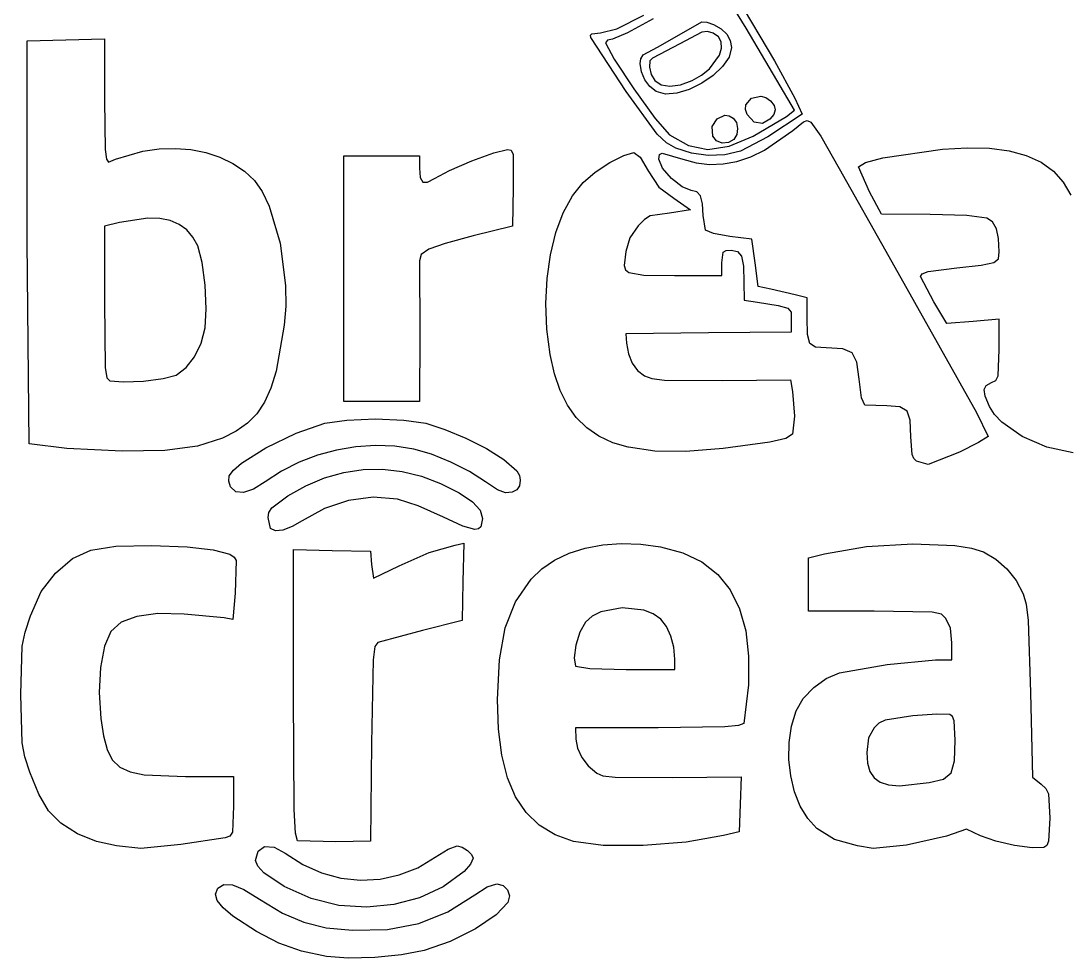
# Model space of a CAD drawing. Header units: millimetres. Extents: x 43 to 186, y 100 to 227.
# Drawn here: x 43.2 to 131.2, y 100 to 178.6 of the extents above; entities that cross this region are included whole.
import ezdxf

# ---------------------------------------------------------------- set-up
doc = ezdxf.new("R2010")
doc.units = ezdxf.units.MM
doc.layers.add('Layer_1', color=7, linetype='CONTINUOUS')

msp = doc.modelspace()

# ---------------------------------------------------------------- linework, layer by layer
at = {"layer": 'Layer_1', "color": 7}
for p, q in [((104.13857, 178.04757), (101.634593, 182.097827)), ((102.19703, 182.59193), (106.520465, 175.306591)), ((93.280552, 177.995335), (95.534845, 179.14353)), ((96.324444, 178.823399), (94.167621, 177.637504)), ((99.298185, 177.92252), (100.417612, 178.581199)), ((100.417612, 178.581199), (100.831562, 178.559645)), ((100.831562, 178.559645), (101.38675, 178.35334)), ((91.176045, 177.568398), (91.917515, 177.65069)), ((91.917515, 177.65069), (93.280552, 177.995335)), ((94.167621, 177.637504), (92.911585, 177.12193)), ((96.688715, 176.45191), (99.298185, 177.92252)), ((100.403557, 177.702106), (98.571145, 176.73825)), ((100.894722, 177.765765), (100.403557, 177.702106)), ((101.35689, 177.6322), (100.894722, 177.765765)), ((101.814427, 177.321049), (101.35689, 177.6322)), ((101.38675, 178.35334), (102.033053, 177.996628)), ((102.033053, 177.996628), (102.507553, 177.544367)), ((106.7153, 173.68194), (104.13857, 178.04757)), ((43.765225, 176.98924), (47.006375, 177.06354)), ((43.765225, 160.14393), (43.765225, 176.98924)), ((47.006375, 177.06354), (50.247525, 177.13784)), ((50.247525, 177.13784), (50.247525, 171.97033)), ((91.061452, 177.448831), (91.176045, 177.568398)), ((91.085845, 177.26214), (91.061452, 177.448831)), ((94.065585, 172.73114), (91.085845, 177.26214)), ((92.491148, 177.028797), (92.316275, 176.80545)), ((92.316275, 176.80545), (93.040165, 175.441103)), ((92.911585, 177.12193), (92.491148, 177.028797)), ((98.571145, 176.73825), (96.277405, 175.53408)), ((102.047923, 176.8869), (101.814427, 177.321049)), ((102.07272, 176.364595), (102.047923, 176.8869)), ((102.507553, 177.544367), (102.799865, 177.009918)), ((102.799865, 177.009918), (102.89961, 176.40664)), ((95.483046, 175.790641), (96.688715, 176.45191)), ((101.904163, 175.788975), (102.07272, 176.364595)), ((102.89961, 176.40664), (102.700752, 175.620058)), ((93.040165, 175.441103), (94.695773, 172.957641)), ((95.236065, 175.07439), (95.281038, 175.47855)), ((95.340168, 174.366144), (95.236065, 175.07439)), ((95.281038, 175.47855), (95.483046, 175.790641)), ((96.061269, 175.31092), (96.03267, 174.780871)), ((96.277405, 175.53408), (96.061269, 175.31092)), ((101.048358, 174.617152), (101.904163, 175.788975)), ((102.700752, 175.620058), (102.161376, 174.826408)), ((106.520465, 175.306591), (108.228706, 172.171906)), ((95.616365, 173.706419), (95.340168, 174.366144)), ((96.03267, 174.780871), (96.171666, 174.153076)), ((96.171666, 174.153076), (96.458315, 173.63668)), ((100.391797, 174.090632), (101.048358, 174.617152)), ((102.161376, 174.826408), (101.367275, 174.075745)), ((96.038078, 173.141844), (95.616365, 173.706419)), ((96.458315, 173.63668), (96.991639, 173.291043)), ((96.991639, 173.291043), (97.724391, 173.178212)), ((97.724391, 173.178212), (98.61034, 173.29799)), ((98.61034, 173.29799), (99.603255, 173.65018)), ((100.404245, 173.41812), (99.35808, 172.903586)), ((99.603255, 173.65016), (100.391797, 174.090632)), ((99.603255, 173.65018), (99.603255, 173.65016)), ((101.367275, 174.075745), (100.404245, 173.41812)), ((108.20276, 171.1684), (106.7153, 173.68194)), ((96.668566, 169.130638), (94.065585, 172.73114)), ((94.695773, 172.957641), (96.509004, 170.465421)), ((96.578725, 172.71905), (96.038078, 173.141844)), ((97.359525, 172.503998), (96.578725, 172.71905)), ((96.578725, 172.71905), (96.578725, 172.71905)), ((98.314575, 172.582194), (97.359525, 172.503998)), ((99.35808, 172.903586), (98.314575, 172.582194)), ((104.594853, 172.179056), (105.376954, 172.343027)), ((105.376954, 172.343027), (105.795932, 172.223541)), ((50.247525, 171.97033), (50.318081, 167.862709)), ((104.07354, 171.223224), (104.11487, 171.610043)), ((104.11487, 171.610043), (104.594853, 172.179056)), ((105.795932, 172.223541), (106.188, 171.9433)), ((106.188, 171.9433), (106.490773, 171.550157)), ((106.490773, 171.550157), (106.58088, 171.176452)), ((108.228706, 172.171906), (108.82709, 170.81081)), ((101.694845, 170.433771), (102.345247, 170.725001)), ((102.345247, 170.725001), (102.701118, 170.686537)), ((102.701118, 170.686537), (103.04461, 170.49645)), ((104.21018, 170.79464), (104.07354, 171.223224)), ((104.81481, 170.15407), (104.21018, 170.79464)), ((104.71929, 168.96694), (107.52463, 170.62058)), ((108.82709, 170.81081), (105.957558, 168.932098)), ((106.457522, 170.804274), (106.1199, 170.41571)), ((106.58088, 171.176452), (106.457522, 170.804274)), ((107.52463, 170.62058), (108.20276, 171.1684)), ((96.509004, 170.465421), (97.705765, 169.0748)), ((101.290361, 169.796178), (101.694845, 170.433771)), ((101.32875, 168.98564), (101.290361, 169.796178)), ((103.04461, 170.49645), (103.312743, 170.115078)), ((103.312743, 170.115078), (103.415824, 169.620358)), ((105.498582, 170.028667), (104.81479, 170.15407)), ((104.81479, 170.15407), (104.81481, 170.15407)), ((106.1199, 170.41571), (105.498582, 170.028667)), ((108.05396, 169.45687), (108.937858, 170.184663)), ((108.937858, 170.184663), (109.254466, 170.288161)), ((109.254466, 170.288161), (109.56585, 170.153797)), ((109.56585, 170.153797), (110.407952, 168.978706)), ((97.433693, 168.419423), (96.668566, 169.130638)), ((97.705765, 169.0748), (99.289809, 168.180052)), ((101.32879, 168.98564), (101.32875, 168.98564)), ((101.639702, 168.589996), (101.32879, 168.98564)), ((102.702014, 168.127574), (104.71929, 168.96694)), ((103.349973, 169.116528), (103.11131, 168.70783)), ((103.415824, 169.620358), (103.349973, 169.116528)), ((105.957558, 168.932098), (103.66377, 167.71838)), ((104.71929, 168.96694), (104.71929, 168.96694)), ((105.687253, 167.808362), (108.05396, 169.45687)), ((110.407952, 168.978706), (111.93418, 166.27382)), ((54.839163, 167.908057), (56.184693, 167.952733)), ((56.184693, 167.952733), (57.496178, 167.84785)), ((98.244265, 167.97557), (97.433693, 168.419423)), ((99.535051, 167.549329), (98.244265, 167.97557)), ((98.244265, 167.97557), (98.244265, 167.97557)), ((99.289809, 168.180052), (100.923706, 167.864794)), ((100.923706, 167.864794), (102.702014, 168.127574)), ((102.115346, 168.400136), (101.639702, 168.589996)), ((102.643343, 168.433576), (102.115346, 168.400136)), ((103.11131, 168.70783), (102.643343, 168.433576)), ((120.62627, 167.87274), (122.695722, 168.003037)), ((122.695722, 168.003037), (124.556735, 167.959086)), ((124.556735, 167.959086), (126.21006, 167.740617)), ((50.318081, 167.862709), (50.423637, 167.038787)), ((51.186795, 167.04684), (53.479315, 167.70867)), ((53.479315, 167.70867), (54.839163, 167.908057)), ((57.496178, 167.84785), (58.753894, 167.59856)), ((58.753894, 167.59856), (59.938115, 167.210016)), ((59.938115, 167.210016), (61.029115, 166.68737)), ((70.355855, 157.01319), (70.355855, 167.33194)), ((70.355855, 167.33194), (73.530855, 167.33194)), ((73.530855, 167.33194), (76.705855, 167.33194)), ((76.705855, 167.33194), (76.705855, 166.28923)), ((81.108149, 166.895207), (82.956497, 167.574932)), ((82.956497, 167.574932), (84.088985, 167.86111)), ((84.088985, 167.86111), (84.411852, 167.8002)), ((84.411852, 167.8002), (84.57336, 167.430376)), ((84.57336, 167.430376), (84.585355, 164.64144)), ((92.69982, 166.755126), (93.870498, 167.35906)), ((93.870498, 167.35906), (94.701125, 167.59653)), ((94.701125, 167.59653), (95.238766, 167.201925)), ((95.238766, 167.201925), (95.921285, 166.07517)), ((96.814185, 167.03618), (96.851873, 167.424643)), ((96.851873, 167.424643), (97.080816, 167.554456)), ((97.080816, 167.554456), (98.807735, 167.03918)), ((100.943416, 167.360833), (99.535051, 167.549329)), ((102.357082, 167.415407), (100.943416, 167.360833)), ((103.66377, 167.71838), (102.357082, 167.415407)), ((103.355737, 166.8555), (104.516948, 167.244937)), ((104.516948, 167.244937), (105.687253, 167.808362)), ((114.156236, 166.770365), (115.604659, 167.159751)), ((115.604659, 167.159751), (120.62627, 167.87274)), ((126.21006, 167.740617), (127.656451, 167.347361)), ((127.656451, 167.347361), (128.896663, 166.779048)), ((50.423637, 167.038787), (50.591475, 166.80281)), ((50.591475, 166.80281), (51.186795, 167.04684)), ((61.029115, 166.68737), (62.007171, 166.035774)), ((76.705855, 166.28923), (76.771267, 165.515817)), ((79.219081, 166.090155), (81.108149, 166.895207)), ((91.466224, 165.947442), (92.69982, 166.755126)), ((97.122897, 166.293538), (96.814185, 167.03618)), ((97.863761, 165.431856), (97.122897, 166.293538)), ((98.807735, 167.03918), (99.929618, 166.731892)), ((99.929618, 166.731892), (101.061776, 166.5989)), ((101.061776, 166.5989), (102.203914, 166.640129)), ((102.203914, 166.640129), (103.355737, 166.8555)), ((111.93418, 166.27382), (116.11951, 158.86549)), ((113.57068, 166.39151), (114.156236, 166.770365)), ((114.49964, 164.28927), (113.57068, 166.39151)), ((128.896663, 166.779048), (129.931447, 166.035408)), ((62.007171, 166.035774), (62.852555, 165.26038)), ((76.771267, 165.515817), (76.985169, 165.126561)), ((77.374059, 165.10333), (77.964435, 165.42799)), ((77.964435, 165.42799), (79.219081, 166.090155)), ((90.446845, 165.09872), (91.466224, 165.947442)), ((95.921285, 166.07517), (96.803964, 164.697165)), ((98.758873, 164.718662), (97.863761, 165.431856)), ((129.931447, 166.035408), (130.761559, 165.116172)), ((62.852555, 165.26038), (63.503839, 164.342584)), ((76.985169, 165.126561), (77.374059, 165.10333)), ((84.585355, 164.64144), (84.511055, 161.42176)), ((89.54133, 163.969194), (90.446845, 165.09872)), ((96.803964, 164.697165), (98.062115, 163.76007)), ((99.530325, 164.42148), (98.758873, 164.718662)), ((130.761559, 165.116172), (131.38775, 164.02107)), ((63.503839, 164.342584), (64.088169, 163.108042)), ((88.776291, 162.547087), (89.54133, 163.969194)), ((98.062115, 163.76007), (99.451175, 162.7987)), ((99.990481, 164.314236), (99.530325, 164.42148)), ((100.293027, 163.959106), (99.990481, 164.314236)), ((100.461341, 163.305996), (100.293027, 163.959106)), ((115.50763, 162.43718), (114.49964, 164.28927)), ((64.088169, 163.108042), (64.996492, 159.977791)), ((99.451175, 162.7987), (97.706435, 162.51943)), ((100.5188, 162.30481), (100.461341, 163.305996)), ((53.903454, 162.081246), (51.504295, 161.71553)), ((54.906994, 162.052581), (53.903454, 162.081246)), ((55.783812, 161.881717), (54.906994, 162.052581)), ((56.53689, 161.56777), (55.783812, 161.881717)), ((88.161209, 160.881736), (88.776291, 162.547087)), ((95.602505, 161.976868), (95.080685, 161.45607)), ((96.089712, 162.277332), (95.602505, 161.976868)), ((97.706435, 162.51943), (96.089712, 162.277332)), ((100.72141, 161.0724), (100.5188, 162.30481)), ((119.58852, 162.41138), (115.50763, 162.43718)), ((122.673444, 162.309683), (119.58852, 162.41138)), ((124.35979, 162.10135), (122.673444, 162.309683)), ((124.825059, 161.769911), (124.35979, 162.10135)), ((51.504295, 161.71553), (50.247525, 161.41107)), ((50.247525, 161.41107), (50.247525, 154.9982)), ((57.169204, 161.109852), (56.53689, 161.56777)), ((57.683736, 160.507078), (57.169204, 161.109852)), ((84.511055, 161.42176), (81.203755, 160.5946)), ((95.080685, 161.45607), (94.374591, 160.441461)), ((101.402975, 160.790585), (100.72141, 161.0724)), ((125.14509, 161.202929), (124.825059, 161.769911)), ((125.329821, 160.372904), (125.14509, 161.202929)), ((43.929925, 143.13409), (43.765225, 160.14393)), ((58.083465, 159.75856), (57.683736, 160.507078)), ((81.203755, 160.5946), (78.858976, 159.973047)), ((87.705565, 159.022475), (88.161209, 160.881736)), ((94.374591, 160.441461), (94.026585, 159.2912)), ((102.76788, 160.54324), (101.402975, 160.790585)), ((104.6194, 160.32044), (102.76788, 160.54324)), ((104.88705, 158.33606), (104.6194, 160.32044)), ((125.38919, 159.25234), (125.329821, 160.372904)), ((58.455373, 158.362727), (58.083465, 159.75856)), ((64.996492, 159.977791), (65.45857, 156.44777)), ((77.484029, 159.49093), (76.84765, 159.041093)), ((78.858976, 159.973047), (77.484029, 159.49093)), ((94.026585, 159.2912), (93.906767, 158.111173)), ((102.10586, 158.33611), (102.219671, 159.236536)), ((102.219671, 159.236536), (102.44846, 159.368299)), ((102.44846, 159.368299), (102.86875, 159.39444)), ((102.86875, 159.39444), (103.417383, 159.289748)), ((103.417383, 159.289748), (103.747086, 158.891201)), ((125.329964, 158.688677), (125.38919, 159.25234)), ((58.709661, 156.462389), (58.455373, 158.362727)), ((76.84765, 159.041093), (76.718575, 158.51638)), ((76.718575, 158.51638), (76.735075, 152.31684)), ((87.41884, 157.018641), (87.705565, 159.022475)), ((102.10586, 157.27778), (102.10586, 158.33611)), ((103.747086, 158.891201), (103.909016, 158.072094)), ((105.15469, 156.35169), (104.88705, 158.33606)), ((116.11951, 158.86549), (120.42886, 151.19257)), ((123.87206, 158.149144), (124.933597, 158.361409)), ((124.933597, 158.361409), (125.329964, 158.688677)), ((93.906767, 158.111173), (94.00622, 157.752652)), ((94.00622, 157.752652), (94.279636, 157.515219)), ((94.279636, 157.515219), (95.551532, 157.3039)), ((103.909016, 158.072094), (103.95433, 156.70572)), ((118.77461, 157.20651), (118.919905, 157.425092)), ((118.919905, 157.425092), (119.415622, 157.60438)), ((119.415622, 157.60438), (121.81732, 157.93049)), ((121.81732, 157.93049), (123.87206, 158.149144)), ((70.355775, 146.69444), (70.355855, 157.01319)), ((87.310514, 154.919568), (87.41884, 157.018641)), ((95.551532, 157.3039), (98.128795, 157.27778)), ((98.128795, 157.27778), (102.10586, 157.27778)), ((103.95433, 156.70572), (103.95833, 155.20762)), ((119.88284, 155.07853), (118.77461, 157.20651)), ((58.807089, 154.489666), (58.709661, 156.462389)), ((65.45857, 156.44777), (65.485092, 154.713515)), ((106.20996, 156.11787), (105.15469, 156.35169)), ((108.25742, 155.64465), (106.20996, 156.11787)), ((109.24961, 155.40525), (108.25742, 155.64465)), ((50.247525, 154.9982), (50.319877, 149.565758)), ((87.390069, 152.774593), (87.310514, 154.919568)), ((103.95833, 155.20762), (105.08281, 155.0346)), ((105.08281, 155.0346), (106.812933, 154.762535)), ((106.812933, 154.762535), (107.647795, 154.536969)), ((109.24961, 153.71729), (109.24961, 155.40525)), ((120.99107, 153.24435), (119.88284, 155.07853)), ((58.708415, 152.87668), (58.807089, 154.489666)), ((65.485092, 154.713515), (65.355445, 153.09612)), ((107.647795, 154.536969), (107.911232, 154.188708)), ((107.911232, 154.188708), (107.92708, 153.54856)), ((65.355445, 153.09612), (64.657248, 149.240898)), ((107.92708, 153.54856), (107.92708, 152.52406)), ((109.287008, 152.316392), (109.24961, 153.71729)), ((123.19013, 153.42279), (120.99107, 153.24435)), ((125.38919, 153.60122), (123.19013, 153.42279)), ((125.38919, 151.06732), (125.38919, 153.60122)), ((58.372205, 151.591801), (58.708415, 152.87668)), ((76.735075, 152.31684), (76.705775, 146.69444)), ((87.666985, 150.63305), (87.390069, 152.774593)), ((100.98177, 152.45356), (94.036445, 152.38306)), ((94.036445, 152.38306), (94.094045, 151.5986)), ((107.92708, 152.52406), (100.98177, 152.45356)), ((109.482552, 151.560249), (109.287008, 152.316392)), ((57.827349, 150.456734), (58.372205, 151.591801)), ((94.094045, 151.5986), (94.245493, 150.696668)), ((109.961271, 151.251381), (109.482552, 151.560249)), ((110.84819, 151.19231), (109.961271, 151.251381)), ((57.117079, 149.542075), (57.827349, 150.456734)), ((88.029637, 149.029819), (87.666985, 150.63305)), ((94.245493, 150.696668), (94.552191, 149.92937)), ((112.24094, 151.12442), (110.84819, 151.19231)), ((113.030896, 150.792251), (112.24094, 151.12442)), ((113.420872, 150.003057), (113.030896, 150.792251)), ((120.42886, 151.19257), (123.48689, 145.78057)), ((125.299214, 148.843904), (125.38919, 151.06732)), ((50.319877, 149.565758), (50.459146, 148.697688)), ((56.284625, 148.91842), (57.117079, 149.542075)), ((94.552191, 149.92937), (95.005074, 149.31325)), ((113.61368, 148.56409), (113.420872, 150.003057)), ((50.459146, 148.697688), (50.710545, 148.44754)), ((53.539307, 148.413745), (55.192897, 148.621628)), ((55.192897, 148.621628), (56.284625, 148.91842)), ((56.284625, 148.91842), (56.284625, 148.91842)), ((64.657248, 149.240898), (64.223936, 147.80444)), ((88.513951, 147.618379), (88.029637, 149.029819)), ((95.005074, 149.31325), (95.595075, 148.86485)), ((95.595075, 148.86485), (96.220852, 148.631595)), ((96.220852, 148.631595), (97.274171, 148.503064)), ((125.101931, 148.474284), (125.299214, 148.843904)), ((50.710545, 148.44754), (51.864857, 148.340479)), ((51.864857, 148.340479), (53.539307, 148.413745)), ((64.223936, 147.80444), (63.69962, 146.63174)), ((97.274171, 148.503064), (102.13924, 148.47145)), ((102.13924, 148.47145), (107.86077, 148.52855)), ((107.86077, 148.52855), (108.02331, 147.54537)), ((113.833909, 147.006241), (113.61368, 148.56409)), ((124.110012, 147.703056), (124.280204, 148.043419)), ((124.280204, 148.043419), (124.72773, 148.28194)), ((124.72773, 148.28194), (125.101931, 148.474284)), ((89.124709, 146.393078), (88.513951, 147.618379)), ((108.02331, 147.54537), (108.182876, 145.478141)), ((114.10579, 146.3997), (113.833909, 147.006241)), ((124.208362, 147.151713), (124.110012, 147.703056)), ((124.56646, 146.28025), (124.208362, 147.151713)), ((63.69962, 146.63174), (63.058154, 145.67504)), ((73.530775, 146.69444), (70.355775, 146.69444)), ((76.705775, 146.69444), (73.530775, 146.69444)), ((89.866695, 145.34826), (89.124709, 146.393078)), ((115.93994, 146.3336), (114.10579, 146.3997)), ((117.046569, 146.239227), (115.93994, 146.3336)), ((117.657896, 145.898074), (117.046569, 146.239227)), ((124.982737, 145.611081), (124.56646, 146.28025)), ((63.058154, 145.67504), (62.273392, 144.886582)), ((68.768355, 144.87062), (70.612166, 145.124164)), ((70.612166, 145.124164), (73.001685, 145.22962)), ((73.001685, 145.22962), (75.391205, 145.124164)), ((75.391205, 145.124164), (77.235025, 144.87062)), ((90.744691, 144.478273), (89.866695, 145.34826)), ((108.182876, 145.478141), (108.03891, 143.95836)), ((117.919463, 145.124041), (117.657896, 145.898074)), ((117.97681, 143.73103), (117.919463, 145.124041)), ((123.48689, 145.78057), (124.4476, 143.75907)), ((125.600183, 144.955958), (124.982737, 145.611081)), ((61.319188, 144.218608), (60.169395, 143.62336)), ((62.273392, 144.886582), (61.319188, 144.218608)), ((66.337579, 144.033762), (68.768355, 144.87062)), ((77.235025, 144.87062), (78.846933, 144.361508)), ((78.846933, 144.361508), (80.609102, 143.621624)), ((91.763481, 143.777463), (90.744691, 144.478273)), ((127.301261, 143.763842), (125.600183, 144.955958)), ((60.169395, 143.62336), (58.066181, 142.938336)), ((63.811376, 142.812601), (66.337579, 144.033762)), ((80.609102, 143.621624), (82.321341, 142.744158)), ((92.927848, 143.240177), (91.763481, 143.777463)), ((107.46681, 143.591174), (106.12068, 143.28116)), ((108.03891, 143.95836), (107.46681, 143.591174)), ((118.0738, 142.262614), (117.97681, 143.73103)), ((124.4476, 143.75907), (123.644219, 143.243687)), ((129.395049, 142.855891), (127.301261, 143.763842)), ((47.104925, 142.75312), (43.929925, 143.13409)), ((51.748473, 142.517519), (47.104925, 142.75315)), ((47.104925, 142.75315), (47.104925, 142.75312)), ((55.330716, 142.574485), (51.748473, 142.517519)), ((58.066181, 142.938336), (55.330716, 142.574485)), ((61.753295, 141.516577), (63.811376, 142.812601)), ((69.735827, 142.620001), (68.135997, 142.184362)), ((71.367469, 142.893654), (69.735827, 142.620001)), ((73.008576, 143.000416), (71.367469, 142.893654)), ((74.636806, 142.935383), (73.008576, 143.000416)), ((76.229815, 142.69365), (74.636806, 142.935383)), ((77.718592, 142.266857), (76.229815, 142.69365)), ((82.321341, 142.744158), (83.783455, 141.8223)), ((94.242575, 142.86076), (92.927848, 143.240177)), ((94.242985, 142.86079), (94.242575, 142.86076)), ((96.47163, 142.538915), (94.242985, 142.86079)), ((99.061235, 142.496981), (96.47163, 142.538915)), ((102.211139, 142.742045), (99.061235, 142.496981)), ((106.12068, 143.28116), (102.211139, 142.742045)), ((122.048739, 142.451059), (119.42619, 141.41103)), ((123.644219, 143.243687), (122.048739, 142.451059)), ((131.6069, 142.38409), (129.395049, 142.855891)), ((66.59032, 141.591641), (65.121141, 140.846742)), ((68.135997, 142.184362), (66.59032, 141.591641)), ((79.329747, 141.617551), (77.718592, 142.266857)), ((80.896627, 140.821525), (79.329747, 141.617551)), ((83.783455, 141.8223), (84.893156, 140.875804)), ((118.216384, 141.900173), (118.0738, 142.262614)), ((118.44388, 141.68855), (118.216384, 141.900173)), ((119.42619, 141.41103), (118.44388, 141.68876)), ((118.44388, 141.68876), (118.44388, 141.68855)), ((60.726885, 140.45513), (61.075909, 140.937192)), ((61.075909, 140.937192), (61.753295, 141.516577)), ((65.121141, 140.846742), (63.750805, 139.95457)), ((68.737303, 140.288339), (70.343425, 140.736778)), ((70.343425, 140.736778), (71.971905, 140.975621)), ((71.971905, 140.975621), (73.610673, 141.003882)), ((73.610673, 141.003882), (75.247659, 140.820573)), ((75.247659, 140.820573), (76.870793, 140.424708)), ((82.252575, 139.95457), (80.896627, 140.821525)), ((84.893156, 140.875804), (85.11117, 140.492197)), ((60.694967, 140.013213), (60.726885, 140.45513)), ((60.841115, 139.53153), (60.694967, 140.013213)), ((63.750805, 139.95457), (62.754692, 139.33886)), ((67.16561, 139.63129), (68.737303, 140.288339)), ((76.870793, 140.424708), (78.468005, 139.8153)), ((78.468005, 139.8153), (80.051023, 139.018119)), ((83.269497, 139.295611), (82.252575, 139.95457)), ((85.172525, 140.08335), (85.097855, 139.611075)), ((85.11117, 140.492197), (85.172525, 140.08335)), ((61.271139, 139.123164), (60.841115, 139.53153)), ((60.841115, 139.53153), (60.841115, 139.53153)), ((61.918567, 139.060333), (61.271139, 139.123164)), ((62.754692, 139.33886), (61.918567, 139.060333)), ((65.640415, 138.76662), (67.16561, 139.63129)), ((80.051023, 139.018119), (81.149681, 138.275133)), ((83.929555, 139.02153), (83.269497, 139.295611)), ((84.482401, 139.085318), (83.929555, 139.02153)), ((84.869824, 139.280115), (84.482401, 139.085318)), ((85.097855, 139.611075), (84.869824, 139.280115)), ((64.30763, 137.765733), (65.640415, 138.76662)), ((70.744591, 138.391041), (68.72551, 137.725996)), ((72.815746, 138.65711), (70.744591, 138.391041)), ((74.853775, 138.50481), (72.815746, 138.65711)), ((76.590955, 137.952144), (74.853775, 138.50481)), ((81.149681, 138.275133), (81.789881, 137.564693)), ((64.005855, 136.95473), (64.067941, 137.380918)), ((64.067941, 137.380918), (64.30763, 137.765733)), ((68.72551, 137.725996), (66.843705, 136.68137)), ((78.724105, 137.00065), (76.590955, 137.952144)), ((81.789881, 137.564693), (81.997525, 136.86515)), ((64.182245, 136.02292), (64.005855, 136.95473)), ((66.843705, 136.68137), (66.004091, 136.19147)), ((80.345682, 136.237603), (78.724105, 137.00065)), ((81.997525, 136.86515), (81.856088, 136.17508)), ((64.607651, 135.845987), (64.182245, 136.02292)), ((64.182245, 136.02292), (64.182245, 136.02292)), ((65.236836, 135.90759), (64.607651, 135.845987)), ((66.004091, 136.19147), (65.236836, 135.90759)), ((81.347575, 135.964155), (80.345682, 136.237603)), ((81.65561, 136.009398), (81.347575, 135.964155)), ((81.856088, 136.17508), (81.65561, 136.009398)), ((49.107808, 134.225036), (51.194635, 134.554985)), ((51.194635, 134.554985), (54.216275, 134.6116)), ((54.216275, 134.6116), (57.194548, 134.50128)), ((77.532263, 134.009496), (79.690655, 134.63922)), ((79.690655, 134.63922), (80.426465, 134.80237)), ((80.426465, 134.80237), (80.352065, 131.55542)), ((90.623206, 134.386633), (92.092266, 134.662591)), ((92.092266, 134.662591), (93.651171, 134.776974)), ((93.651171, 134.776974), (95.278641, 134.724451)), ((95.278641, 134.724451), (96.953395, 134.49969)), ((114.229938, 134.511507), (118.126587, 134.749713)), ((118.126587, 134.749713), (121.652718, 134.606727)), ((121.652718, 134.606727), (123.044948, 134.389312)), ((47.557797, 133.507076), (49.107808, 134.225036)), ((57.194548, 134.50128), (59.391913, 134.251556)), ((59.391913, 134.251556), (60.777098, 133.86796)), ((60.777098, 133.86796), (61.155352, 133.627687)), ((66.122525, 122.11814), (66.122525, 134.27532)), ((66.122525, 134.27532), (69.363665, 134.20102)), ((69.363665, 134.20102), (72.604815, 134.12672)), ((72.604815, 134.12672), (72.686215, 133.00224)), ((75.011605, 132.89654), (77.532263, 134.009496)), ((88.039746, 133.371312), (89.265273, 133.954429)), ((89.265273, 133.954429), (90.623206, 134.386633)), ((96.953395, 134.49969), (98.823327, 133.995694)), ((98.823327, 133.995694), (100.420188, 133.224643)), ((109.3819, 133.56254), (110.70482, 133.90163)), ((110.70482, 133.90163), (114.229938, 134.511507)), ((123.044948, 134.389312), (124.06628, 134.07303)), ((124.06628, 134.07303), (125.112861, 133.462851)), ((46.146605, 132.28643), (47.557797, 133.507076)), ((61.155352, 133.627687), (61.318835, 133.35602)), ((61.318835, 133.35602), (61.229335, 130.61618)), ((72.686215, 133.00224), (72.844005, 131.87776)), ((72.844005, 131.87776), (75.011605, 132.89654)), ((86.967906, 132.642612), (88.039746, 133.371312)), ((100.420188, 133.224643), (101.744945, 132.185009)), ((109.3819, 131.33087), (109.3819, 133.56254)), ((125.112861, 133.462851), (126.034672, 132.652686)), ((44.927768, 130.753111), (46.146605, 132.28643)), ((86.071035, 131.77366), (86.967906, 132.642612)), ((101.744945, 132.185009), (102.798569, 130.875266)), ((126.034672, 132.652686), (126.80291, 131.673038)), ((80.352065, 131.55542), (80.277765, 128.30846)), ((84.774786, 129.890355), (86.071035, 131.77366)), ((109.3819, 129.0992), (109.3819, 131.33087)), ((126.80291, 131.673038), (127.38877, 130.55441)), ((44.031385, 128.69114), (44.927768, 130.753111)), ((61.229335, 130.61618), (61.043265, 128.38248)), ((102.798569, 130.875266), (103.58203, 129.293889)), ((127.38877, 130.55441), (127.647917, 129.684425)), ((83.904811, 127.692669), (84.774786, 129.890355)), ((93.719719, 129.369823), (91.944946, 129.030283)), ((95.535695, 129.169815), (93.719719, 129.369823)), ((103.58203, 129.293889), (104.096298, 127.439352)), ((127.647917, 129.684425), (127.817314, 128.309191)), ((43.590148, 127.344536), (44.031385, 128.69114)), ((52.96428, 128.661653), (51.652997, 128.164303)), ((54.729958, 128.891083), (52.96428, 128.661653)), ((56.956995, 128.85424), (54.729958, 128.891083)), ((60.317525, 128.52763), (56.956995, 128.85424)), ((61.043265, 128.38248), (60.317525, 128.52763)), ((91.204517, 128.663294), (90.632195, 128.16755)), ((91.944946, 129.030283), (91.204517, 128.663294)), ((96.327628, 128.862372), (95.535695, 129.169815)), ((96.972055, 128.41391), (96.327628, 128.862372)), ((97.446198, 127.805745), (96.972055, 128.41391)), ((114.89354, 129.0992), (109.3819, 129.0992)), ((119.766404, 129.019469), (114.89354, 129.0992)), ((120.529246, 128.833828), (119.766404, 129.019469)), ((120.91281, 128.47458), (120.529246, 128.833828)), ((121.301771, 127.662643), (120.91281, 128.47458)), ((51.652997, 128.164303), (50.789145, 127.39739)), ((80.277765, 128.30846), (76.970475, 127.48246)), ((83.414909, 125.01483), (83.904811, 127.692669)), ((90.632195, 128.16755), (90.180325, 127.346153)), ((97.813194, 127.001729), (97.446198, 127.805745)), ((121.42044, 126.42406), (121.301771, 127.662643)), ((127.817314, 128.309191), (128.02319, 122.26061)), ((43.353851, 126.151359), (43.590148, 127.344536)), ((50.789145, 127.39739), (50.25197, 126.161594)), ((76.970475, 127.48246), (73.203885, 126.46212)), ((90.180325, 127.346153), (89.842032, 126.245859)), ((98.050512, 126.066453), (97.813194, 127.001729)), ((104.096298, 127.439352), (104.342341, 125.310127)), ((43.239875, 122.0882), (43.353851, 126.151359)), ((50.25197, 126.161594), (49.912858, 124.373771)), ((72.953074, 126.128436), (72.805824, 125.002565)), ((73.203885, 126.46212), (72.953074, 126.128436)), ((89.842032, 126.245859), (89.689572, 125.18487)), ((98.135625, 125.06451), (98.050512, 126.066453)), ((121.42044, 124.99816), (121.42044, 126.42406)), ((72.805824, 125.002565), (72.674725, 118.0264)), ((83.258875, 121.69107), (83.414909, 125.01483)), ((89.689572, 125.18487), (89.795195, 124.48139)), ((98.137105, 124.20461), (98.135625, 125.06451)), ((104.342341, 125.310127), (104.32113, 122.90469)), ((115.975575, 124.617483), (120.03138, 124.99616)), ((120.03138, 124.99616), (121.42044, 124.99816)), ((49.912858, 124.373771), (49.799468, 122.271723)), ((89.795195, 124.48139), (91.004276, 124.278009)), ((91.004276, 124.278009), (94.051675, 124.20461)), ((94.051675, 124.20461), (98.137105, 124.20461)), ((111.97584, 123.92013), (115.975575, 124.617483)), ((109.813494, 122.689634), (110.865764, 123.446119)), ((110.865764, 123.446119), (111.97584, 123.92013)), ((49.799468, 122.271723), (49.939465, 120.09325)), ((104.32113, 122.90469), (103.92824, 119.65984)), ((108.933706, 121.751272), (109.813494, 122.689634)), ((128.02319, 122.26061), (128.16732, 115.15744)), ((43.34777, 118.05267), (43.239875, 122.0882)), ((66.191219, 112.45768), (66.122525, 122.11814)), ((83.34785, 119.184378), (83.258875, 121.69107)), ((108.34108, 120.73163), (108.933706, 121.751272)), ((107.94456, 119.435445), (108.34108, 120.73163)), ((49.939465, 120.09325), (50.16918, 118.628415)), ((103.92824, 119.65984), (103.506452, 119.488746)), ((115.272873, 119.687714), (114.87257, 119.3116)), ((115.816304, 119.937451), (115.272873, 119.687714)), ((118.13022, 120.29976), (115.816304, 119.937451)), ((120.141257, 120.458029), (118.13022, 120.29976)), ((121.23851, 120.42381), (120.141257, 120.458029)), ((121.461765, 120.255815), (121.23851, 120.42381)), ((121.598202, 119.901624), (121.461765, 120.255815)), ((121.68503, 118.27702), (121.598202, 119.901624)), ((83.62585, 116.992604), (83.34785, 119.184378)), ((96.756945, 119.30982), (89.802725, 119.30982)), ((89.802725, 119.30982), (89.830825, 118.34165)), ((102.334197, 119.38136), (96.756945, 119.30982)), ((103.506452, 119.488746), (102.334197, 119.38136)), ((107.740907, 118.058198), (107.94456, 119.435445)), ((114.87257, 119.3116), (114.404162, 118.469721)), ((43.568448, 116.866091), (43.34777, 118.05267)), ((50.16918, 118.628415), (50.473213, 117.486058)), ((72.674725, 118.0264), (72.604825, 109.78505)), ((89.830825, 118.34165), (89.971051, 117.5799)), ((107.721439, 116.649138), (107.740907, 118.058198)), ((114.404162, 118.469721), (114.27669, 117.22897)), ((121.628108, 116.524494), (121.68503, 118.27702)), ((50.473213, 117.486058), (50.908676, 116.626985)), ((84.099577, 115.103209), (83.62585, 116.992604)), ((89.971051, 117.5799), (90.330387, 116.821954)), ((114.27669, 117.22897), (114.338047, 116.34312)), ((43.974605, 115.57474), (43.568448, 116.866091)), ((50.908676, 116.626985), (51.532683, 116.012)), ((90.330387, 116.821954), (90.881848, 116.111308)), ((90.881848, 116.111308), (91.598445, 115.49146)), ((107.877474, 115.257515), (107.721439, 116.649138)), ((114.338047, 116.34312), (114.53368, 115.637138)), ((121.351037, 115.519242), (121.628108, 116.524494)), ((44.739265, 113.740005), (43.974605, 115.57474)), ((51.532683, 116.012), (52.402345, 115.601907)), ((52.402345, 115.601907), (53.574776, 115.357512)), ((53.574776, 115.357512), (57.056395, 115.20903)), ((57.056395, 115.20903), (61.095415, 115.20903)), ((61.095415, 115.20903), (61.095415, 112.72417)), ((91.598445, 115.49146), (92.114028, 115.280731)), ((92.114028, 115.280731), (93.131115, 115.162985)), ((97.948905, 115.13454), (103.71378, 115.19264)), ((103.71378, 115.19264), (103.63748, 112.88562)), ((108.200328, 113.932581), (107.877474, 115.257515)), ((114.53368, 115.637138), (114.880935, 115.102658)), ((120.694358, 115.001104), (121.351037, 115.519242)), ((84.77573, 113.503655), (84.099577, 115.103209)), ((93.131115, 115.162985), (97.948905, 115.13454)), ((114.880935, 115.102658), (115.397156, 114.731311)), ((115.397156, 114.731311), (116.09969, 114.514732)), ((116.09969, 114.514732), (117.00588, 114.444551)), ((117.00588, 114.444551), (119.49861, 114.70992)), ((119.49861, 114.70992), (120.694358, 115.001104)), ((119.49861, 114.70992), (119.49861, 114.70992)), ((128.16732, 115.15744), (128.89492, 114.57776)), ((128.89492, 114.57776), (129.300943, 114.203215)), ((45.543015, 112.34492), (44.739265, 113.740005)), ((85.661012, 112.181402), (84.77573, 113.503655)), ((108.681321, 112.723585), (108.200328, 113.932581)), ((129.300943, 114.203215), (129.518577, 113.754109)), ((129.518577, 113.754109), (129.62253, 111.71074)), ((61.095415, 112.72417), (61.005294, 110.52774)), ((103.63748, 112.88562), (103.56118, 110.57861)), ((109.311769, 111.679778), (108.681321, 112.723585)), ((46.600788, 111.29592), (45.543015, 112.34492)), ((66.292823, 110.457307), (66.191219, 112.45768)), ((86.762122, 111.123911), (85.661012, 112.181402)), ((110.08299, 110.85041), (109.311769, 111.679778)), ((129.62253, 111.71074), (129.537225, 109.784605)), ((47.984912, 110.414304), (46.600788, 111.29592)), ((88.085763, 110.318644), (86.762122, 111.123911)), ((111.546741, 109.91261), (110.08299, 110.85041)), ((122.64334, 110.80629), (120.94884, 110.2149)), ((123.81783, 110.24167), (122.64334, 110.80629)), ((49.575898, 109.761691), (47.984912, 110.414304)), ((60.375465, 110.05862), (56.677316, 109.510548)), ((60.791543, 110.202038), (60.375465, 110.05862)), ((61.005294, 110.52774), (60.791543, 110.202038)), ((66.453255, 109.82352), (66.292823, 110.457307)), ((89.638635, 109.75306), (88.085763, 110.318644)), ((102.24393, 110.25355), (99.095275, 109.709433)), ((103.56118, 110.57861), (102.24393, 110.25355)), ((113.48294, 109.3937), (111.546741, 109.91261)), ((120.94884, 110.2149), (117.598582, 109.458379)), ((125.090489, 109.788481), (123.81783, 110.24167)), ((51.254255, 109.3997), (49.575898, 109.761691)), ((53.300265, 109.15839), (51.254235, 109.3997)), ((51.254235, 109.3997), (51.254255, 109.3997)), ((56.677316, 109.510548), (53.300265, 109.15839)), ((63.153634, 108.95368), (63.70453, 109.327186)), ((63.70453, 109.327186), (64.499063, 109.272602)), ((64.499063, 109.272602), (65.436085, 108.76595)), ((66.453265, 109.82375), (66.453255, 109.82352)), ((69.694405, 109.73555), (66.453265, 109.82375)), ((72.604825, 109.78505), (69.694405, 109.73555)), ((78.022195, 108.43217), (79.111726, 109.107367)), ((79.111726, 109.107367), (79.862565, 109.3882)), ((79.862565, 109.3882), (80.28718, 109.281124)), ((80.28718, 109.281124), (80.724326, 109.015869)), ((89.638745, 109.7531), (89.638635, 109.75306)), ((92.119024, 109.432463), (89.638745, 109.7531)), ((95.495753, 109.426823), (92.119024, 109.432463)), ((99.095275, 109.709433), (95.495753, 109.426823)), ((113.48294, 109.3935), (113.48294, 109.3937)), ((114.80586, 109.15629), (113.48294, 109.3935)), ((117.598582, 109.458379), (114.80586, 109.15629)), ((126.670245, 109.424339), (125.090489, 109.788481)), ((128.149358, 109.22443), (126.670245, 109.424339)), ((129.12009, 109.26394), (128.149358, 109.22443)), ((129.385251, 109.422226), (129.12009, 109.26394)), ((129.537225, 109.784605), (129.385251, 109.422226)), ((62.947525, 108.17606), (63.153634, 108.95368)), ((63.129064, 107.685841), (62.947525, 108.17606)), ((65.436085, 108.76595), (66.912949, 107.813669)), ((76.56447, 107.557713), (78.022195, 108.43217)), ((80.724326, 109.015869), (81.065895, 108.676391)), ((81.203775, 108.34665), (80.998131, 107.865733)), ((81.065895, 108.676391), (81.203775, 108.34665)), ((63.632303, 107.132203), (63.129064, 107.685841)), ((66.912949, 107.813669), (68.47791, 107.119942)), ((75.01318, 106.946628), (76.56447, 107.557713)), ((80.998131, 107.865733), (80.446896, 107.24407)), ((65.355621, 105.969896), (63.632303, 107.132203)), ((68.47791, 107.119942), (70.100691, 106.685571)), ((70.100691, 106.685571), (71.751014, 106.51136)), ((71.751014, 106.51136), (73.398603, 106.598111)), ((73.398603, 106.598111), (75.01318, 106.946628)), ((80.446896, 107.24407), (78.701825, 105.95525)), ((59.579167, 105.345744), (59.783055, 105.82902)), ((59.783055, 105.82902), (60.283387, 106.156467)), ((60.283387, 106.156467), (60.991424, 106.124822)), ((60.991424, 106.124822), (61.967103, 105.718497)), ((61.967103, 105.718497), (63.270365, 104.9219)), ((67.620959, 104.959594), (65.355621, 105.969896)), ((78.701825, 105.95525), (76.710702, 105.039345)), ((81.352335, 105.28585), (82.395964, 105.94079)), ((82.395964, 105.94079), (83.199105, 106.2132)), ((83.199105, 106.2132), (83.738836, 106.068522)), ((83.738836, 106.068522), (84.108141, 105.695995)), ((84.108141, 105.695995), (84.253139, 105.187883)), ((59.719809, 104.798054), (59.579167, 105.345744)), ((60.207114, 104.181999), (59.719809, 104.798054)), ((63.270365, 104.9219), (65.202973, 103.751483)), ((69.931795, 104.37175), (67.620959, 104.959594)), ((76.710702, 105.039345), (74.555828, 104.4648)), ((79.086701, 103.847776), (81.352335, 105.28585)), ((84.119945, 104.63645), (83.132703, 103.590021)), ((84.253139, 105.187883), (84.119945, 104.63645)), ((61.043215, 103.49363), (60.207114, 104.181999)), ((72.281444, 104.239605), (69.931795, 104.37175)), ((69.931795, 104.37175), (69.931795, 104.37175)), ((74.555828, 104.4648), (72.281444, 104.239605)), ((76.655144, 102.882015), (79.086701, 103.847776)), ((63.027265, 102.188258), (61.043215, 103.49363)), ((65.202973, 103.751483), (66.995645, 102.977214)), ((66.995645, 102.977214), (68.879899, 102.521655)), ((74.005912, 102.373551), (76.655144, 102.882015)), ((83.132703, 103.590021), (81.396305, 102.430996)), ((64.895032, 101.2335), (63.027265, 102.188258)), ((68.879899, 102.521655), (71.087255, 102.30737)), ((71.087255, 102.30737), (74.005912, 102.373551)), ((81.396305, 102.430996), (79.269614, 101.365978)), ((66.801249, 100.562707), (64.895032, 101.2335)), ((79.269614, 101.365978), (77.111495, 100.60157)), ((68.900645, 100.10923), (66.801249, 100.562707)), ((75.207495, 100.24198), (72.942579, 100.024365)), ((77.111495, 100.60157), (75.207495, 100.24198)), ((70.709408, 99.972267), (68.900645, 100.10923)), ((68.900645, 100.10923), (68.900645, 100.10923)), ((72.942579, 100.024365), (70.709408, 99.972267))]:
    msp.add_line(p, q, dxfattribs=at)

doc.saveas('drawing.dxf')
